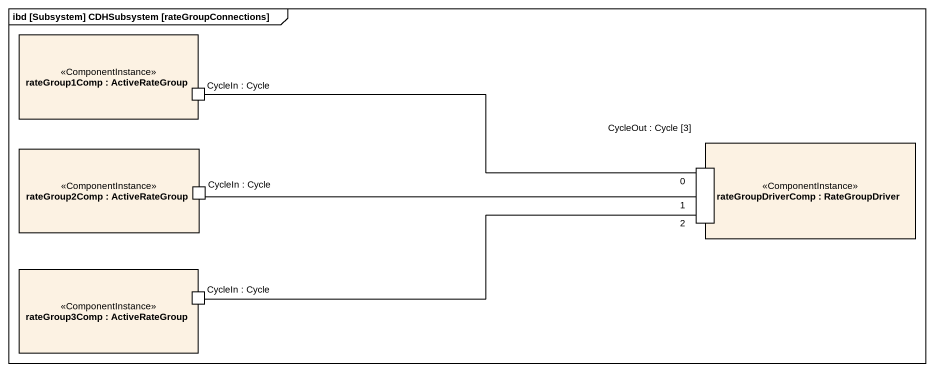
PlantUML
@startuml
mainframe ibd [Subsystem] CDHSubsystem [rateGroupConnections]
rectangle "rateGroup1Comp : ActiveRateGroup" as rateGroup1Comp <<ComponentInstance>> {
  port "CycleIn : Cycle" as CycleIn_Cycle
}
rectangle "rateGroupDriverComp : RateGroupDriver" as rateGroupDriverComp <<ComponentInstance>> {
  port "CycleOut : Cycle [3]" as CycleOut_Cycle_3
}
rectangle "rateGroup2Comp : ActiveRateGroup" as rateGroup2Comp <<ComponentInstance>> {
  port "CycleIn : Cycle" as CycleIn_Cycle_2
}
rectangle "rateGroup3Comp : ActiveRateGroup" as rateGroup3Comp <<ComponentInstance>> {
  port "CycleIn : Cycle" as CycleIn_Cycle_3
}
CycleIn_Cycle -right- "0" CycleOut_Cycle_3
CycleIn_Cycle_2 -right- "1" CycleOut_Cycle_3
CycleIn_Cycle_3 -right- "2" CycleOut_Cycle_3
@enduml
